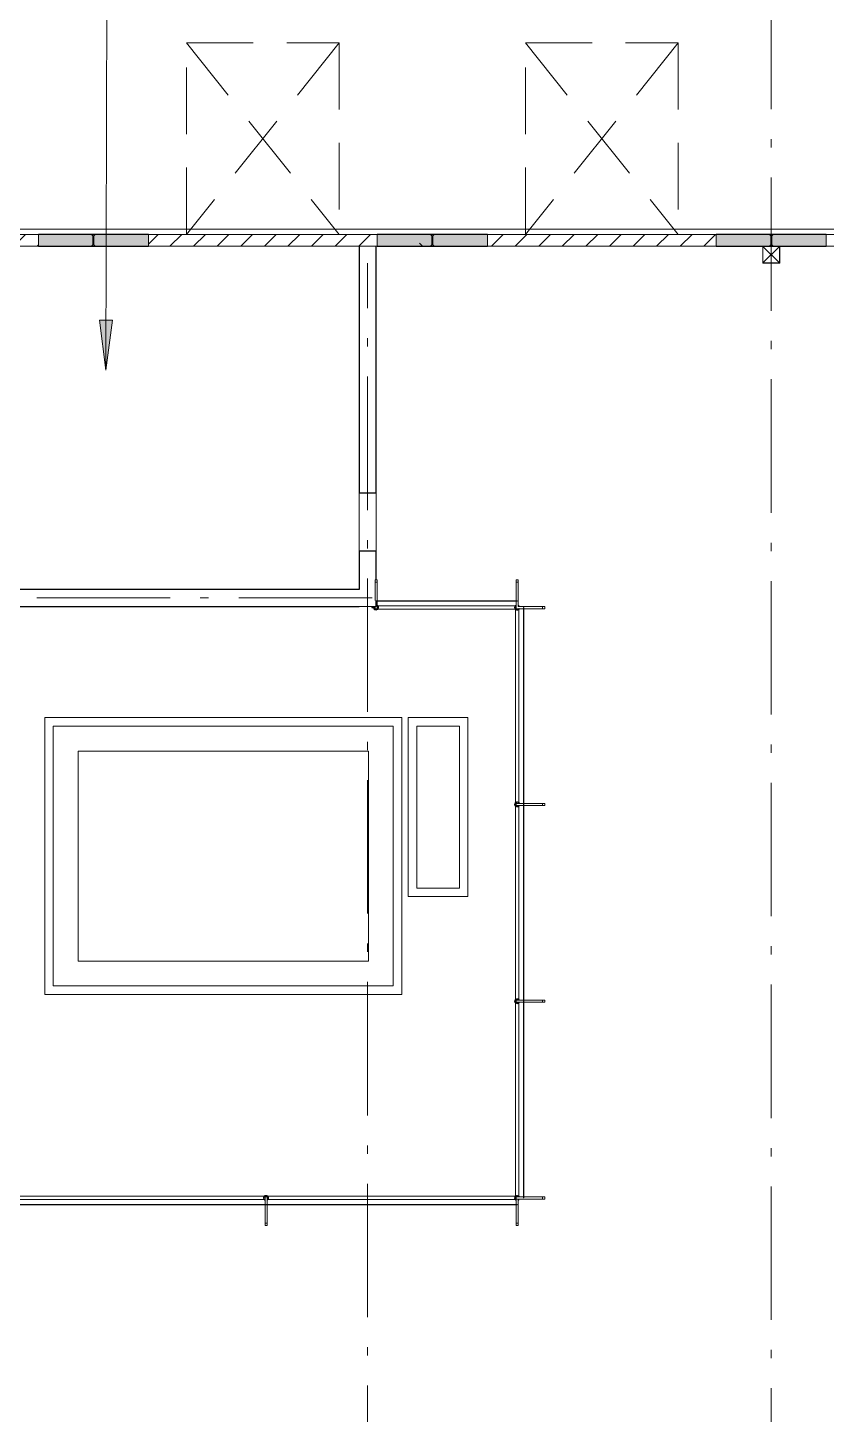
# Model space of a CAD drawing. Header units: metres. Extents: x -55 to 260, y -121 to 64.
# Drawn here: x 88.62 to 98.2, y -74.97 to -58.34 of the extents above; entities that cross this region are included whole.
import ezdxf

# ---------------------------------------------------------------- set-up
doc = ezdxf.new("R2010")
doc.units = ezdxf.units.M
doc.linetypes.add('01_Grid', pattern=[2.32, 1.6, -0.36, 0, -0.36])
doc.linetypes.add('04_Proyection', pattern=[1.2, 0.8, -0.4])
for name, color, linetype, lineweight in [('0-1', 7, 'Continuous', 5), ('03EJES-1', 1, '01_Grid', 5), ('06MUR-1', 253, 'Continuous', 5), ('06MUR-2', 53, 'Continuous', 25), ('06MUR-3', 8, 'Continuous', 25), ('06MUREXT', 92, 'Continuous', 5), ('06MUREXT-1', 9, 'Continuous', 15), ('06MUREXT-4', 92, 'Continuous', 15), ('17EQAGUA-1', 253, 'Continuous', 5), ('26VENT', 144, 'Continuous', 5), ('26VENT-1', 253, 'Continuous', 5), ('26VENT-4', 253, '04_Proyection', 5), ('32NOMZON', 2, 'Continuous', 5), ('46BANQ', 8, 'Continuous', 5), ('55BARANDAL', 8, 'Continuous', 5), ('70LINEA-1', 254, 'Continuous', 5), ('70LINEA-2', 1, 'Continuous', 5), ('70LINEA-6', 253, 'Continuous', 5), ('70LINEA_0_25-1', 9, 'Continuous', 15)]:
    doc.layers.add(name, color=color, linetype=linetype, lineweight=lineweight)
pattern_1 = [(50, (0, 0), (2.914806, -0.25534), [0.3048, -3.353]), (355, (0, 0), (-0.5639, 3.05678), [0.24384, -2.682]), (100.451, (0.243, -0.0213), (2.35075, 2.801895), [0.25904, -2.849]), (46.184, (0, 0.8128), (4.336665, -0.672795), [0.4572, -5.029]), (96.636, (0.3614, 0.7567), (3.798, 3.95842), [0.38856, -4.274]), (351.184, (0, 0.813), (3.79858, 3.95859), [0.36576, -4.023]), (21, (0.4064, 0.6096), (2.425556, -1.63645), [0.3048, -3.353]), (326, (0.4064, 0.6096), (0.98876, 2.946903), [0.24384, -2.682]), (71.451, (0.6086, 0.4733), (3.414398, 1.310927), [0.25904, -2.849]), (37.5, (0, 0), (0.049559, 1.352701), [0.13411, -2.516, 0.13411, -2.589, -2.692]), (37.5, (0, 0), (0.049559, 1.352701), [-5.373, 0.13411, -2.558]), (7.5, (0, 0), (1.06888, 1.603233), [0.13411, -1.418, 0.13411, -2.455, -1.026]), (7.5, (0, 0), (1.06888, 1.603233), [-4.141, 0.13411, -0.89205]), (327.5, (-0.9063, 0), (2.1693145, -0.091976), [0.13411, -0.88189, 0.13411, -3.036, -4.206]), (327.5, (-0.9063, 0), (2.1693145, -0.091976), [-4.186, 0.13411, -4.072]), (317.5, (-1.313, 0), (2.370307, 0.40642), [0.13411, -1.187, 0.13411, -1.971, -2.987]), (317.5, (-1.313, 0), (2.370307, 0.40642), [-3.426, 0.13411, -2.853])]
pattern_2 = [(45, (-95.379, 60.889), (-0.14142136, 0.14142136), [])]
pattern_3 = [(45, (-91.315, 60.889), (-0.14142136, 0.14142136), [])]

# ---------------------------------------------------------------- blocks, each defined once
blk = doc.blocks.new('Docks - Knockout - Cw9_x10__ Lv6_x8_-V16-A1 _ A700')
at = {"layer": '70LINEA-2'}
h = blk.add_hatch(dxfattribs=at)
h.set_pattern_fill('FP_17', color=256, style=0, pattern_type=2)
h.set_pattern_definition([(45, (-99.443, 60.889), (-0.14142136, 0.14142136), [])])
h.paths.add_polyline_path([(1.4966, -0.07085), (1.4966, 0.07085), (-1.2466, 0.07085), (-1.2466, -0.07085), (0.34704, -0.07085)])
at = {"layer": '26VENT-1'}
for p, q in [((1.4966, 0.07085), (-1.2466, 0.07085)), ((1.4966, -0.07085), (-1.2466, -0.07085))]:
    blk.add_line(p, q, dxfattribs=at)
at = {"layer": '26VENT-4'}
for p, q in [((-0.7894, 2.36755), (1.0394, 0.07085)), ((1.0394, 2.36755), (-0.7894, 0.07085)), ((-0.7894, 2.36755), (1.0394, 2.36755)), ((-0.7894, 0.07085), (-0.7894, 2.36755)), ((1.0394, 2.36755), (1.0394, 0.07085))]:
    blk.add_line(p, q, dxfattribs=at)
at = {"layer": '70LINEA-6'}
for p, q in [((-1.2466, 0.07085), (1.4966, 0.07085)), ((-1.2466, -0.07085), (-1.2466, 0.07085)), ((1.4966, 0.07085), (1.4966, -0.07085)), ((1.4966, -0.07085), (-1.2466, -0.07085))]:
    blk.add_line(p, q, dxfattribs=at)
blk = doc.blocks.new('Docks - Knockout - Cw9_x10__ Lv6_x8_-V17-A1 _ A700')
at = {"layer": '70LINEA-2'}
h = blk.add_hatch(dxfattribs=at)
h.set_pattern_fill('FP_18', color=256, style=0, pattern_type=2)
h.set_pattern_definition(pattern_2)
h.paths.add_polyline_path([(1.4966, -0.07085), (1.4966, 0.07085), (-1.2466, 0.07085), (-1.2466, -0.07085), (1.32978, -0.07085)])
at = {"layer": '26VENT-1'}
for p, q in [((1.4966, 0.07085), (-1.2466, 0.07085)), ((1.4966, -0.07085), (-1.2466, -0.07085))]:
    blk.add_line(p, q, dxfattribs=at)
at = {"layer": '26VENT-4'}
for p, q in [((-0.7894, 2.36755), (1.0394, 0.07085)), ((1.0394, 2.36755), (-0.7894, 0.07085)), ((-0.7894, 2.36755), (1.0394, 2.36755)), ((-0.7894, 0.07085), (-0.7894, 2.36755)), ((1.0394, 2.36755), (1.0394, 0.07085))]:
    blk.add_line(p, q, dxfattribs=at)
at = {"layer": '70LINEA-6'}
for p, q in [((-1.2466, 0.07085), (1.4966, 0.07085)), ((-1.2466, -0.07085), (-1.2466, 0.07085)), ((1.4966, 0.07085), (1.4966, -0.07085)), ((1.4966, -0.07085), (-1.2466, -0.07085))]:
    blk.add_line(p, q, dxfattribs=at)
blk = doc.blocks.new('Docks - Knockout - Cw9_x10__ Lv6_x8_-V18-A1 _ A700')
at = {"layer": '70LINEA-2'}
h = blk.add_hatch(dxfattribs=at)
h.set_pattern_fill('FP_19', color=256, style=0, pattern_type=2)
h.set_pattern_definition(pattern_3)
h.paths.add_polyline_path([(1.4966, -0.07085), (1.4966, 0.07085), (-1.2466, 0.07085), (-1.2466, -0.07085), (0.77188, -0.07085)])
at = {"layer": '26VENT-1'}
for p, q in [((1.4966, 0.07085), (-1.2466, 0.07085)), ((1.4966, -0.07085), (-1.2466, -0.07085))]:
    blk.add_line(p, q, dxfattribs=at)
at = {"layer": '26VENT-4'}
for p, q in [((-0.7894, 2.36755), (1.0394, 0.07085)), ((1.0394, 2.36755), (-0.7894, 0.07085)), ((-0.7894, 2.36755), (1.0394, 2.36755)), ((-0.7894, 0.07085), (-0.7894, 2.36755)), ((1.0394, 2.36755), (1.0394, 0.07085))]:
    blk.add_line(p, q, dxfattribs=at)
at = {"layer": '70LINEA-6'}
for p, q in [((-1.2466, 0.07085), (1.4966, 0.07085)), ((-1.2466, -0.07085), (-1.2466, 0.07085)), ((1.4966, 0.07085), (1.4966, -0.07085)), ((1.4966, -0.07085), (-1.2466, -0.07085))]:
    blk.add_line(p, q, dxfattribs=at)
blk = doc.blocks.new('Downspout - Square - Downspout - Square 8_x8_-7117014-A1 _ A700')
at = {"layer": '17EQAGUA-1'}
for p, q in [((0.102, 0.203), (-0.102, 0.203)), ((-0.102, 0.203), (-0.102, 0)), ((-0.099, 0.2), (0.099, 0.2)), ((-0.099, 0.003), (-0.099, 0.2)), ((0.099, 0.2), (-0.099, 0.003)), ((-0.099, 0.2), (0.099, 0.003)), ((0.099, 0.2), (0.099, 0.003)), ((0.102, 0), (0.102, 0.203)), ((-0.102, 0), (0.102, 0)), ((0.099, 0.003), (-0.099, 0.003))]:
    blk.add_line(p, q, dxfattribs=at)
blk = doc.blocks.new('22011_AR_rvt-1-A1 _ A700')
at = {"layer": '06MUR-1'}
h = blk.add_hatch(dxfattribs=at)
h.set_pattern_fill('FP_1', color=256, style=0, pattern_type=2)
h.set_pattern_definition(pattern_1)
h.paths.add_polyline_path([(158.334, -60.959), (159.156, -60.959), (159.156, -60.819), (157.836, -60.819), (157.836, -60.959)])
h.paths.add_polyline_path([(161.9, -60.959), (163.219, -60.959), (163.219, -60.819), (161.9, -60.819), (161.9, -60.825)])
h.paths.add_polyline_path([(166.624, -60.959), (166.624, -60.819), (165.965, -60.819), (165.965, -60.959), (166.037, -60.959)])
h.paths.add_polyline_path([(151.028, -60.959), (151.028, -60.819), (149.708, -60.819), (149.708, -60.959)])
h.paths.add_polyline_path([(145.644, -60.959), (146.964, -60.959), (146.964, -60.819), (145.644, -60.819), (145.644, -60.891)])
h.paths.add_polyline_path([(153.772, -60.959), (155.092, -60.959), (155.092, -60.819), (153.772, -60.819), (153.772, -60.858)])
h.paths.add_polyline_path([(142.9, -60.959), (142.9, -60.819), (141.58, -60.819), (141.58, -60.959)])
h.paths.add_polyline_path([(137.516, -60.959), (138.836, -60.959), (138.836, -60.819), (137.516, -60.819), (137.516, -60.924)])
h.paths.add_polyline_path([(130.603, -60.959), (130.708, -60.959), (130.708, -60.819), (128.654, -60.819), (128.654, -60.959), (129.062, -60.959)])
h.paths.add_polyline_path([(133.452, -60.959), (134.772, -60.959), (134.772, -60.819), (133.452, -60.819), (133.452, -60.941)])
h.paths.add_polyline_path([(127.378, -60.959), (127.378, -60.819), (125.324, -60.823), (125.324, -60.959), (125.981, -60.959)])
h.paths.add_polyline_path([(117.196, -60.959), (118.516, -60.959), (118.516, -60.819), (117.196, -60.819), (117.196, -60.941)])
h.paths.add_polyline_path([(122.58, -60.959), (122.58, -60.819), (121.26, -60.819), (121.26, -60.959), (121.359, -60.959)])
h.paths.add_polyline_path([(114.452, -60.959), (114.452, -60.819), (113.132, -60.819), (113.132, -60.959)])
h.paths.add_polyline_path([(109.068, -60.959), (110.388, -60.959), (110.388, -60.819), (109.068, -60.819), (109.068, -60.927)])
h.paths.add_polyline_path([(105.004, -60.959), (106.324, -60.959), (106.324, -60.819), (105.004, -60.819), (105.004, -60.919)])
h.paths.add_polyline_path([(100.94, -60.959), (102.26, -60.959), (102.26, -60.819), (100.94, -60.819), (100.94, -60.912)])
h.paths.add_polyline_path([(98.196, -60.959), (98.196, -60.819), (96.876, -60.819), (96.876, -60.959)])
h.paths.add_polyline_path([(90.068, -60.959), (90.068, -60.819), (88.748, -60.819), (88.748, -60.959), (89.006, -60.959)])
h.paths.add_polyline_path([(93.628, -60.959), (94.132, -60.959), (94.132, -60.819), (92.812, -60.819), (92.812, -60.959)])
h.paths.add_polyline_path([(85.924, -60.959), (86.004, -60.959), (86.004, -60.819), (85.141, -60.819), (85.141, -60.959)])
h.paths.add_polyline_path([(80.62, -60.959), (81.483, -60.959), (81.483, -60.819), (80.62, -60.819), (80.62, -60.92)])
h.paths.add_polyline_path([(77.876, -60.959), (77.876, -60.819), (75.822, -60.819), (75.822, -60.959), (76.681, -60.959)])
h.paths.add_polyline_path([(69.748, -60.959), (69.748, -60.819), (68.428, -60.819), (68.428, -60.959)])
h.paths.add_polyline_path([(74.546, -60.959), (74.546, -60.819), (72.492, -60.819), (72.492, -60.959), (73.599, -60.959)])
h.paths.add_polyline_path([(61.274, -60.959), (61.62, -60.959), (61.62, -60.819), (60.3, -60.819), (60.3, -60.959)])
h.paths.add_polyline_path([(56.236, -60.959), (57.556, -60.959), (57.556, -60.819), (56.236, -60.819), (56.236, -60.913)])
h.paths.add_polyline_path([(64.364, -60.959), (65.684, -60.959), (65.684, -60.819), (64.364, -60.819), (64.364, -60.902)])
h.paths.add_polyline_path([(49.428, -60.959), (49.428, -60.819), (48.108, -60.819), (48.108, -60.959), (48.949, -60.959)])
h.paths.add_polyline_path([(44.044, -60.959), (45.364, -60.959), (45.364, -60.819), (44.044, -60.819), (44.044, -60.928)])
h.paths.add_polyline_path([(52.172, -60.959), (53.492, -60.959), (53.492, -60.819), (52.172, -60.819), (52.172, -60.918)])
h.paths.add_polyline_path([(41.3, -60.959), (41.3, -60.819), (39.98, -60.819), (39.98, -60.959), (41.246, -60.959)])
h.paths.add_polyline_path([(31.852, -60.959), (33.172, -60.959), (33.172, -60.819), (31.852, -60.819), (31.852, -60.944)])
h.paths.add_polyline_path([(36.624, -60.959), (37.236, -60.959), (37.236, -60.819), (35.916, -60.819), (35.916, -60.959)])
h.paths.add_polyline_path([(28.921, -60.959), (29.108, -60.959), (29.108, -60.819), (27.788, -60.819), (27.788, -60.959)])
h.paths.add_polyline_path([(19.677, -60.959), (20.98, -60.958), (20.98, -60.819), (19.661, -60.819), (19.661, -60.959)])
h.paths.add_polyline_path([(24.299, -60.959), (25.044, -60.959), (25.044, -60.819), (23.724, -60.819), (23.724, -60.959)])
h.paths.add_polyline_path([(16.915, -60.959), (16.915, -60.819), (16.256, -60.819), (16.256, -60.959), (16.596, -60.959)])
h = blk.add_hatch(dxfattribs=at)
h.set_pattern_fill('FP_1', color=256, style=0, pattern_type=2)
h.set_pattern_definition(pattern_1)
h.paths.add_polyline_path([(155.092, -60.819), (155.092, -60.818), (153.772, -60.819)])
h.paths.add_polyline_path([(110.388, -60.819), (110.388, -60.818), (109.068, -60.819)])
h.paths.add_polyline_path([(114.452, -60.819), (114.452, -60.818), (113.132, -60.819)])
h.paths.add_polyline_path([(98.196, -60.819), (98.196, -60.818), (96.876, -60.819)])
h.paths.add_polyline_path([(94.132, -60.819), (94.132, -60.818), (93.628, -60.819)])
h.paths.add_polyline_path([(102.26, -60.819), (102.26, -60.818), (100.94, -60.819)])
h.paths.add_polyline_path([(81.483, -60.819), (81.483, -60.818), (80.62, -60.819)])
h.paths.add_polyline_path([(90.068, -60.819), (90.068, -60.818), (89.006, -60.819)])
h.paths.add_polyline_path([(69.748, -60.819), (69.748, -60.818), (68.428, -60.819)])
h.paths.add_polyline_path([(61.62, -60.819), (61.62, -60.818), (61.274, -60.819)])
h.paths.add_polyline_path([(45.364, -60.819), (45.364, -60.818), (44.044, -60.819)])
h.paths.add_polyline_path([(33.172, -60.819), (33.172, -60.818), (31.852, -60.819)])
h.paths.add_polyline_path([(20.98, -60.819), (20.98, -60.818), (20.448, -60.819)])
at = {"layer": '70LINEA-2'}
h = blk.add_hatch(dxfattribs=at)
h.set_pattern_fill('FP_1', color=256, style=0, pattern_type=2)
h.set_pattern_definition(pattern_1)
h.paths.add_polyline_path([(90.068, -60.959), (90.068, -60.819), (89.43, -60.819), (89.414, -60.835), (89.414, -60.944), (89.43, -60.959)])
h.paths.add_polyline_path([(92.812, -60.959), (93.45, -60.959), (93.466, -60.944), (93.466, -60.835), (93.45, -60.819), (92.812, -60.819), (92.812, -60.937)])
h = blk.add_hatch(dxfattribs=at)
h.set_pattern_fill('FP_1', color=256, style=0, pattern_type=2)
h.set_pattern_definition(pattern_1)
h.paths.add_polyline_path([(97.514, -60.959), (97.53, -60.944), (97.53, -60.835), (97.514, -60.819), (96.876, -60.819), (96.876, -60.959)])
h.paths.add_polyline_path([(93.494, -60.959), (94.132, -60.959), (94.132, -60.819), (93.494, -60.819), (93.478, -60.835), (93.478, -60.944)])
at = {"layer": '06MUR-2'}
for p, q in [((90.068, -60.819), (88.748, -60.819)), ((94.132, -60.819), (92.812, -60.819)), ((98.196, -60.819), (96.876, -60.819)), ((88.748, -60.959), (90.068, -60.959)), ((92.812, -60.959), (94.132, -60.959)), ((96.876, -60.959), (98.196, -60.959))]:
    blk.add_line(p, q, dxfattribs=at)
at = {"layer": '06MUREXT-1'}
for p, q in [((90.068, -60.818), (88.748, -60.818)), ((94.132, -60.818), (92.812, -60.818)), ((98.196, -60.818), (96.876, -60.818)), ((88.748, -60.96), (90.068, -60.96)), ((92.812, -60.96), (94.132, -60.96)), ((96.876, -60.96), (97.434, -60.96)), ((97.638, -60.96), (98.196, -60.96))]:
    blk.add_line(p, q, dxfattribs=at)
at = {"layer": '70LINEA-1'}
blk.add_line((19.755, -60.756), (163.125, -60.756), dxfattribs=at)
at = {"layer": '70LINEA_0_25-1'}
for p, q in [((89.386, -60.818), (88.748, -60.818)), ((89.386, -60.819), (88.748, -60.819)), ((88.748, -60.819), (89.386, -60.819)), ((89.386, -60.819), (89.386, -60.818)), ((89.402, -60.835), (89.386, -60.819)), ((89.402, -60.944), (89.402, -60.835)), ((89.43, -60.819), (89.414, -60.835)), ((89.414, -60.835), (89.414, -60.944)), ((90.068, -60.818), (89.43, -60.818)), ((89.43, -60.818), (89.43, -60.819)), ((90.068, -60.819), (89.43, -60.819)), ((89.43, -60.819), (90.068, -60.819)), ((93.45, -60.818), (92.812, -60.818)), ((93.45, -60.819), (92.812, -60.819)), ((92.812, -60.819), (93.45, -60.819)), ((93.45, -60.819), (93.45, -60.818)), ((93.466, -60.835), (93.45, -60.819)), ((93.466, -60.944), (93.466, -60.835)), ((93.494, -60.819), (93.478, -60.835)), ((93.478, -60.835), (93.478, -60.944)), ((94.132, -60.818), (93.494, -60.818)), ((93.494, -60.818), (93.494, -60.819)), ((94.132, -60.819), (93.494, -60.819)), ((93.494, -60.819), (94.132, -60.819)), ((97.514, -60.818), (96.876, -60.818)), ((97.514, -60.819), (96.876, -60.819)), ((96.876, -60.819), (97.514, -60.819)), ((97.514, -60.819), (97.514, -60.818)), ((97.53, -60.835), (97.514, -60.819)), ((97.53, -60.944), (97.53, -60.835)), ((97.558, -60.819), (97.542, -60.835)), ((97.542, -60.835), (97.542, -60.944)), ((98.196, -60.818), (97.558, -60.818)), ((97.558, -60.818), (97.558, -60.819)), ((98.196, -60.819), (97.558, -60.819)), ((97.558, -60.819), (98.196, -60.819)), ((88.748, -60.959), (89.386, -60.959)), ((89.386, -60.959), (88.748, -60.959)), ((88.748, -60.96), (89.386, -60.96)), ((89.386, -60.959), (89.402, -60.944)), ((89.386, -60.96), (89.386, -60.959)), ((89.414, -60.944), (89.43, -60.959)), ((89.43, -60.959), (90.068, -60.959)), ((90.068, -60.959), (89.43, -60.959)), ((89.43, -60.959), (89.43, -60.96)), ((89.43, -60.96), (90.068, -60.96)), ((92.812, -60.959), (93.45, -60.959)), ((93.45, -60.959), (92.812, -60.959)), ((92.812, -60.96), (93.45, -60.96)), ((93.45, -60.959), (93.466, -60.944)), ((93.45, -60.96), (93.45, -60.959)), ((93.478, -60.944), (93.494, -60.959)), ((93.494, -60.959), (94.132, -60.959)), ((94.132, -60.959), (93.494, -60.959)), ((93.494, -60.959), (93.494, -60.96)), ((93.494, -60.96), (94.132, -60.96)), ((96.876, -60.959), (97.514, -60.959)), ((97.514, -60.959), (96.876, -60.959)), ((96.876, -60.96), (97.434, -60.96)), ((97.514, -60.959), (97.53, -60.944)), ((97.514, -60.96), (97.514, -60.959)), ((97.542, -60.944), (97.558, -60.959)), ((97.558, -60.959), (98.196, -60.959)), ((98.196, -60.959), (97.558, -60.959)), ((97.558, -60.959), (97.558, -60.96)), ((97.638, -60.96), (98.196, -60.96))]:
    blk.add_line(p, q, dxfattribs=at)
at = {"layer": '17EQAGUA-1', "rotation": 180}
blk.add_blockref('Downspout - Square - Downspout - Square 8_x8_-7117014-A1 _ A700', (97.536, -60.96), dxfattribs=at)
at = {"layer": '26VENT-1'}
for name, p in [('Docks - Knockout - Cw9_x10__ Lv6_x8_-V18-A1 _ A700', (91.315, -60.889)), ('Docks - Knockout - Cw9_x10__ Lv6_x8_-V17-A1 _ A700', (95.379, -60.889)), ('Docks - Knockout - Cw9_x10__ Lv6_x8_-V16-A1 _ A700', (99.443, -60.889))]:
    blk.add_blockref(name, p, dxfattribs=at)
blk = doc.blocks.new('Docks - Knockout - Cw9_x10__ Lv6_x8_-V418-A1 _ A700')
at = {"layer": '70LINEA-2'}
h = blk.add_hatch(dxfattribs=at)
h.set_pattern_fill('FP_18', color=256, style=0, pattern_type=2)
h.set_pattern_definition(pattern_2)
h.paths.add_polyline_path([(1.4966, -0.07085), (1.4966, 0.07085), (-1.2466, 0.07085), (-1.2466, -0.07085), (1.32978, -0.07085)])
at = {"layer": '26VENT-1'}
for p, q in [((1.4966, 0.07085), (-1.2466, 0.07085)), ((1.4966, -0.07085), (-1.2466, -0.07085))]:
    blk.add_line(p, q, dxfattribs=at)
at = {"layer": '26VENT-4'}
for p, q in [((-0.7894, 2.36755), (1.0394, 0.07085)), ((1.0394, 2.36755), (-0.7894, 0.07085)), ((-0.7894, 2.36755), (1.0394, 2.36755)), ((-0.7894, 0.07085), (-0.7894, 2.36755)), ((1.0394, 2.36755), (1.0394, 0.07085))]:
    blk.add_line(p, q, dxfattribs=at)
at = {"layer": '70LINEA-6'}
for p, q in [((-1.2466, 0.07085), (1.4966, 0.07085)), ((-1.2466, -0.07085), (-1.2466, 0.07085)), ((1.4966, 0.07085), (1.4966, -0.07085)), ((1.4966, -0.07085), (-1.2466, -0.07085))]:
    blk.add_line(p, q, dxfattribs=at)
blk = doc.blocks.new('Docks - Knockout - Cw9_x10__ Lv6_x8_-V419-A1 _ A700')
at = {"layer": '70LINEA-2'}
h = blk.add_hatch(dxfattribs=at)
h.set_pattern_fill('FP_19', color=256, style=0, pattern_type=2)
h.set_pattern_definition(pattern_3)
h.paths.add_polyline_path([(1.4966, -0.07085), (1.4966, 0.07085), (-1.2466, 0.07085), (-1.2466, -0.07085), (0.77188, -0.07085)])
at = {"layer": '26VENT-1'}
for p, q in [((1.4966, 0.07085), (-1.2466, 0.07085)), ((1.4966, -0.07085), (-1.2466, -0.07085))]:
    blk.add_line(p, q, dxfattribs=at)
at = {"layer": '26VENT-4'}
for p, q in [((-0.7894, 2.36755), (1.0394, 0.07085)), ((1.0394, 2.36755), (-0.7894, 0.07085)), ((-0.7894, 2.36755), (1.0394, 2.36755)), ((-0.7894, 0.07085), (-0.7894, 2.36755)), ((1.0394, 2.36755), (1.0394, 0.07085))]:
    blk.add_line(p, q, dxfattribs=at)
at = {"layer": '70LINEA-6'}
for p, q in [((-1.2466, 0.07085), (1.4966, 0.07085)), ((-1.2466, -0.07085), (-1.2466, 0.07085)), ((1.4966, 0.07085), (1.4966, -0.07085)), ((1.4966, -0.07085), (-1.2466, -0.07085))]:
    blk.add_line(p, q, dxfattribs=at)
blk = doc.blocks.new('Docks - Knockout - Cw9_x10__ Lv6_x8_-V420-A1 _ A700')
at = {"layer": '70LINEA-2'}
h = blk.add_hatch(dxfattribs=at)
h.set_pattern_fill('FP_35', color=256, style=0, pattern_type=2)
h.set_pattern_definition([(45, (-87.251, 60.889), (-0.14142136, 0.14142136), [])])
h.paths.add_polyline_path([(1.4966, -0.07085), (1.4966, 0.07085), (-1.2466, 0.07085), (-1.2466, -0.07085), (0.21399, -0.07085)])
at = {"layer": '26VENT-1'}
for p, q in [((1.4966, 0.07085), (-1.2466, 0.07085)), ((1.4966, -0.07085), (-1.2466, -0.07085))]:
    blk.add_line(p, q, dxfattribs=at)
at = {"layer": '26VENT-4'}
for p, q in [((-0.7894, 2.36755), (1.0394, 0.07085)), ((1.0394, 2.36755), (-0.7894, 0.07085)), ((-0.7894, 2.36755), (1.0394, 2.36755)), ((-0.7894, 0.07085), (-0.7894, 2.36755)), ((1.0394, 2.36755), (1.0394, 0.07085))]:
    blk.add_line(p, q, dxfattribs=at)
at = {"layer": '70LINEA-6'}
for p, q in [((-1.2466, 0.07085), (1.4966, 0.07085)), ((-1.2466, -0.07085), (-1.2466, 0.07085)), ((1.4966, 0.07085), (1.4966, -0.07085)), ((1.4966, -0.07085), (-1.2466, -0.07085))]:
    blk.add_line(p, q, dxfattribs=at)
blk = doc.blocks.new('Downspout - Square - Downspout - Square 8_x8_-V438-A1 _ A700')
at = {"layer": '17EQAGUA-1'}
for p, q in [((0.102, 0.203), (-0.102, 0.203)), ((-0.102, 0.203), (-0.102, 0)), ((-0.099, 0.2), (0.099, 0.2)), ((-0.099, 0.003), (-0.099, 0.2)), ((0.099, 0.2), (-0.099, 0.003)), ((-0.099, 0.2), (0.099, 0.003)), ((0.099, 0.2), (0.099, 0.003)), ((0.102, 0), (0.102, 0.203)), ((-0.102, 0), (0.102, 0)), ((0.099, 0.003), (-0.099, 0.003))]:
    blk.add_line(p, q, dxfattribs=at)
blk = doc.blocks.new('22011_AR_rvt-2-A1 _ A700')
at = {"layer": '06MUR-1'}
h = blk.add_hatch(dxfattribs=at)
h.set_pattern_fill('FP_1', color=256, style=0, pattern_type=2)
h.set_pattern_definition(pattern_1)
h.paths.add_polyline_path([(157.836, -60.959), (159.156, -60.959), (159.156, -60.819), (157.836, -60.819), (157.836, -60.841)])
h.paths.add_polyline_path([(161.9, -60.959), (163.219, -60.959), (163.219, -60.819), (161.9, -60.819), (161.9, -60.825)])
h.paths.add_polyline_path([(166.624, -60.959), (166.624, -60.819), (165.965, -60.819), (165.965, -60.959), (166.037, -60.959)])
h.paths.add_polyline_path([(151.028, -60.959), (151.028, -60.819), (149.708, -60.819), (149.708, -60.959)])
h.paths.add_polyline_path([(145.644, -60.959), (146.964, -60.959), (146.964, -60.819), (145.644, -60.819), (145.644, -60.891)])
h.paths.add_polyline_path([(153.772, -60.959), (155.092, -60.959), (155.092, -60.819), (153.772, -60.819), (153.772, -60.858)])
h.paths.add_polyline_path([(141.58, -60.959), (142.9, -60.959), (142.9, -60.819), (141.58, -60.819), (141.58, -60.908)])
h.paths.add_polyline_path([(137.516, -60.959), (138.836, -60.959), (138.836, -60.819), (137.516, -60.819), (137.516, -60.924)])
h.paths.add_polyline_path([(133.452, -60.959), (134.772, -60.959), (134.772, -60.819), (133.452, -60.819), (133.452, -60.941)])
h.paths.add_polyline_path([(125.981, -60.959), (127.378, -60.959), (127.378, -60.819), (125.324, -60.823), (125.324, -60.959)])
h.paths.add_polyline_path([(130.708, -60.959), (130.708, -60.819), (128.654, -60.819), (128.654, -60.959), (130.603, -60.959)])
h.paths.add_polyline_path([(121.26, -60.959), (122.58, -60.959), (122.58, -60.819), (121.26, -60.819), (121.26, -60.948)])
h.paths.add_polyline_path([(118.516, -60.959), (118.516, -60.819), (117.196, -60.819), (117.196, -60.959)])
h.paths.add_polyline_path([(105.004, -60.959), (106.324, -60.959), (106.324, -60.819), (105.004, -60.819), (105.004, -60.919)])
h.paths.add_polyline_path([(110.388, -60.959), (110.388, -60.819), (109.068, -60.819), (109.068, -60.959)])
h.paths.add_polyline_path([(114.452, -60.959), (114.452, -60.819), (113.132, -60.819), (113.132, -60.959)])
h.paths.add_polyline_path([(94.132, -60.959), (94.132, -60.819), (92.812, -60.819), (92.812, -60.959), (93.628, -60.959)])
h.paths.add_polyline_path([(98.196, -60.959), (98.196, -60.819), (96.876, -60.819), (96.876, -60.959)])
h.paths.add_polyline_path([(102.26, -60.959), (102.26, -60.819), (100.94, -60.819), (100.94, -60.959)])
h.paths.add_polyline_path([(86.004, -60.959), (86.004, -60.819), (85.141, -60.819), (85.141, -60.959), (85.924, -60.959)])
h.paths.add_polyline_path([(90.068, -60.959), (90.068, -60.819), (88.748, -60.819), (88.748, -60.959), (89.006, -60.959)])
h.paths.add_polyline_path([(81.483, -60.959), (81.483, -60.819), (80.62, -60.819), (80.62, -60.959)])
h.paths.add_polyline_path([(73.599, -60.959), (74.546, -60.959), (74.546, -60.819), (72.492, -60.819), (72.492, -60.959)])
h.paths.add_polyline_path([(69.748, -60.959), (69.748, -60.819), (68.428, -60.819), (68.428, -60.959)])
h.paths.add_polyline_path([(77.876, -60.959), (77.876, -60.819), (75.822, -60.819), (75.822, -60.959), (76.681, -60.959)])
h.paths.add_polyline_path([(65.684, -60.959), (65.684, -60.819), (64.364, -60.819), (64.364, -60.959)])
h.paths.add_polyline_path([(61.62, -60.959), (61.62, -60.819), (60.3, -60.819), (60.3, -60.959), (61.274, -60.959)])
h.paths.add_polyline_path([(56.236, -60.959), (57.556, -60.959), (57.556, -60.819), (56.236, -60.819), (56.236, -60.913)])
h.paths.add_polyline_path([(52.172, -60.959), (53.492, -60.959), (53.492, -60.819), (52.172, -60.819), (52.172, -60.918)])
h.paths.add_polyline_path([(44.044, -60.959), (45.364, -60.959), (45.364, -60.819), (44.044, -60.819), (44.044, -60.928)])
h.paths.add_polyline_path([(49.428, -60.959), (49.428, -60.819), (48.108, -60.819), (48.108, -60.959), (48.949, -60.959)])
h.paths.add_polyline_path([(41.3, -60.959), (41.3, -60.819), (39.98, -60.819), (39.98, -60.959), (41.246, -60.959)])
h.paths.add_polyline_path([(33.172, -60.959), (33.172, -60.819), (31.852, -60.819), (31.852, -60.959)])
h.paths.add_polyline_path([(36.624, -60.959), (37.236, -60.959), (37.236, -60.819), (35.916, -60.819), (35.916, -60.959)])
h.paths.add_polyline_path([(27.788, -60.959), (29.108, -60.959), (29.108, -60.819), (27.788, -60.819), (27.788, -60.949)])
h.paths.add_polyline_path([(20.98, -60.959), (20.98, -60.819), (19.661, -60.819), (19.661, -60.959), (20.448, -60.959)])
h.paths.add_polyline_path([(16.596, -60.959), (16.915, -60.959), (16.915, -60.819), (16.256, -60.819), (16.256, -60.959)])
h.paths.add_polyline_path([(25.044, -60.959), (25.044, -60.819), (23.724, -60.819), (23.724, -60.959), (24.299, -60.959)])
h = blk.add_hatch(dxfattribs=at)
h.set_pattern_fill('FP_1', color=256, style=0, pattern_type=2)
h.set_pattern_definition(pattern_1)
h.paths.add_polyline_path([(163.219, -60.819), (163.219, -60.818), (163.133, -60.819)])
h.paths.add_polyline_path([(159.156, -60.819), (159.156, -60.818), (158.334, -60.819)])
h.paths.add_polyline_path([(138.836, -60.819), (138.836, -60.818), (137.516, -60.819)])
h.paths.add_polyline_path([(127.378, -60.819), (127.379, -60.818), (125.981, -60.819)])
h.paths.add_polyline_path([(134.772, -60.819), (134.772, -60.818), (133.684, -60.819)])
h.paths.add_polyline_path([(118.516, -60.819), (118.516, -60.818), (117.196, -60.819)])
h.paths.add_polyline_path([(130.708, -60.819), (130.708, -60.818), (130.603, -60.819)])
h.paths.add_polyline_path([(98.196, -60.819), (98.196, -60.818), (96.876, -60.819)])
h.paths.add_polyline_path([(94.132, -60.819), (94.132, -60.818), (93.628, -60.819)])
h.paths.add_polyline_path([(81.483, -60.819), (81.483, -60.818), (80.62, -60.819)])
h.paths.add_polyline_path([(74.546, -60.819), (74.547, -60.818), (73.599, -60.819)])
h.paths.add_polyline_path([(57.556, -60.819), (57.556, -60.818), (56.236, -60.819)])
h.paths.add_polyline_path([(65.684, -60.819), (65.684, -60.818), (64.364, -60.819)])
h = blk.add_hatch(dxfattribs=at)
h.set_pattern_fill('FP_1', color=256, style=0, pattern_type=2)
h.set_pattern_definition(pattern_1)
h.paths.add_polyline_path([(161.9, -60.96), (163.22, -60.96), (163.219, -60.959), (161.9, -60.959)])
h.paths.add_polyline_path([(166.624, -60.96), (166.624, -60.959), (165.965, -60.959), (165.964, -60.96), (166.243, -60.96)])
h.paths.add_polyline_path([(142.9, -60.96), (142.9, -60.959), (141.58, -60.96)])
h.paths.add_polyline_path([(138.836, -60.96), (138.836, -60.959), (137.516, -60.96)])
h.paths.add_polyline_path([(118.516, -60.96), (118.516, -60.959), (117.196, -60.96)])
h.paths.add_polyline_path([(106.324, -60.96), (106.324, -60.959), (105.004, -60.96)])
h.paths.add_polyline_path([(94.132, -60.96), (94.132, -60.959), (93.628, -60.96)])
h.paths.add_polyline_path([(81.483, -60.96), (81.483, -60.959), (80.62, -60.96)])
h.paths.add_polyline_path([(77.876, -60.96), (77.876, -60.959), (76.681, -60.96)])
h.paths.add_polyline_path([(90.068, -60.96), (90.068, -60.959), (89.006, -60.96)])
h.paths.add_polyline_path([(61.62, -60.96), (61.62, -60.959), (61.274, -60.96)])
h.paths.add_polyline_path([(65.684, -60.96), (65.684, -60.959), (64.364, -60.96)])
h.paths.add_polyline_path([(45.364, -60.96), (45.364, -60.959), (44.044, -60.96)])
h.paths.add_polyline_path([(53.492, -60.96), (53.492, -60.959), (52.172, -60.96)])
h.paths.add_polyline_path([(33.172, -60.96), (33.172, -60.959), (31.852, -60.96)])
h.paths.add_polyline_path([(19.677, -60.96), (19.661, -60.959), (19.66, -60.96)])
h.paths.add_polyline_path([(16.637, -60.96), (16.916, -60.96), (16.915, -60.959), (16.596, -60.96)])
at = {"layer": '70LINEA-2'}
h = blk.add_hatch(dxfattribs=at)
h.set_pattern_fill('FP_1', color=256, style=0, pattern_type=2)
h.set_pattern_definition(pattern_1)
h.paths.add_polyline_path([(90.068, -60.959), (90.068, -60.819), (89.43, -60.819), (89.414, -60.835), (89.414, -60.944), (89.43, -60.959)])
h.paths.add_polyline_path([(92.812, -60.959), (93.45, -60.959), (93.466, -60.944), (93.466, -60.835), (93.45, -60.819), (92.812, -60.819), (92.812, -60.937)])
h = blk.add_hatch(dxfattribs=at)
h.set_pattern_fill('FP_1', color=256, style=0, pattern_type=2)
h.set_pattern_definition(pattern_1)
h.paths.add_polyline_path([(94.132, -60.959), (94.132, -60.819), (93.494, -60.819), (93.478, -60.835), (93.478, -60.944), (93.494, -60.959), (93.628, -60.959)])
h.paths.add_polyline_path([(97.514, -60.959), (97.53, -60.944), (97.53, -60.835), (97.514, -60.819), (96.876, -60.819), (96.876, -60.959)])
at = {"layer": '06MUR-2'}
for p, q in [((90.068, -60.819), (88.748, -60.819)), ((94.132, -60.819), (92.812, -60.819)), ((98.196, -60.819), (96.876, -60.819)), ((88.748, -60.959), (90.068, -60.959)), ((92.812, -60.959), (94.132, -60.959)), ((96.876, -60.959), (98.196, -60.959))]:
    blk.add_line(p, q, dxfattribs=at)
at = {"layer": '06MUREXT-1'}
for p, q in [((90.068, -60.818), (88.748, -60.818)), ((94.132, -60.818), (92.812, -60.818)), ((98.196, -60.818), (96.876, -60.818)), ((88.748, -60.96), (90.068, -60.96)), ((92.812, -60.96), (94.132, -60.96)), ((96.876, -60.96), (97.434, -60.96)), ((97.638, -60.96), (98.196, -60.96))]:
    blk.add_line(p, q, dxfattribs=at)
at = {"layer": '70LINEA-1'}
blk.add_line((19.755, -60.756), (163.125, -60.756), dxfattribs=at)
at = {"layer": '70LINEA_0_25-1'}
for p, q in [((89.386, -60.818), (88.748, -60.818)), ((89.386, -60.819), (88.748, -60.819)), ((88.748, -60.819), (89.386, -60.819)), ((89.386, -60.819), (89.386, -60.818)), ((89.402, -60.835), (89.386, -60.819)), ((89.402, -60.944), (89.402, -60.835)), ((89.43, -60.819), (89.414, -60.835)), ((89.414, -60.835), (89.414, -60.944)), ((90.068, -60.818), (89.43, -60.818)), ((89.43, -60.818), (89.43, -60.819)), ((90.068, -60.819), (89.43, -60.819)), ((89.43, -60.819), (90.068, -60.819)), ((93.45, -60.818), (92.812, -60.818)), ((93.45, -60.819), (92.812, -60.819)), ((92.812, -60.819), (93.45, -60.819)), ((93.45, -60.819), (93.45, -60.818)), ((93.466, -60.835), (93.45, -60.819)), ((93.466, -60.944), (93.466, -60.835)), ((93.494, -60.819), (93.478, -60.835)), ((93.478, -60.835), (93.478, -60.944)), ((94.132, -60.818), (93.494, -60.818)), ((93.494, -60.818), (93.494, -60.819)), ((94.132, -60.819), (93.494, -60.819)), ((93.494, -60.819), (94.132, -60.819)), ((97.514, -60.818), (96.876, -60.818)), ((97.514, -60.819), (96.876, -60.819)), ((96.876, -60.819), (97.514, -60.819)), ((97.514, -60.819), (97.514, -60.818)), ((97.53, -60.835), (97.514, -60.819)), ((97.53, -60.944), (97.53, -60.835)), ((97.558, -60.819), (97.542, -60.835)), ((97.542, -60.835), (97.542, -60.944)), ((98.196, -60.818), (97.558, -60.818)), ((97.558, -60.818), (97.558, -60.819)), ((98.196, -60.819), (97.558, -60.819)), ((97.558, -60.819), (98.196, -60.819)), ((88.748, -60.959), (89.386, -60.959)), ((89.386, -60.959), (88.748, -60.959)), ((88.748, -60.96), (89.386, -60.96)), ((89.386, -60.959), (89.402, -60.944)), ((89.386, -60.96), (89.386, -60.959)), ((89.414, -60.944), (89.43, -60.959)), ((89.43, -60.959), (90.068, -60.959)), ((90.068, -60.959), (89.43, -60.959)), ((89.43, -60.959), (89.43, -60.96)), ((89.43, -60.96), (90.068, -60.96)), ((92.812, -60.959), (93.45, -60.959)), ((93.45, -60.959), (92.812, -60.959)), ((92.812, -60.96), (93.45, -60.96)), ((93.45, -60.959), (93.466, -60.944)), ((93.45, -60.96), (93.45, -60.959)), ((93.478, -60.944), (93.494, -60.959)), ((93.494, -60.959), (94.132, -60.959)), ((94.132, -60.959), (93.494, -60.959)), ((93.494, -60.959), (93.494, -60.96)), ((93.494, -60.96), (94.132, -60.96)), ((96.876, -60.959), (97.514, -60.959)), ((97.514, -60.959), (96.876, -60.959)), ((96.876, -60.96), (97.434, -60.96)), ((97.514, -60.959), (97.53, -60.944)), ((97.514, -60.96), (97.514, -60.959)), ((97.542, -60.944), (97.558, -60.959)), ((97.558, -60.959), (98.196, -60.959)), ((98.196, -60.959), (97.558, -60.959)), ((97.558, -60.959), (97.558, -60.96)), ((97.638, -60.96), (98.196, -60.96))]:
    blk.add_line(p, q, dxfattribs=at)
at = {"layer": '17EQAGUA-1', "rotation": 180}
blk.add_blockref('Downspout - Square - Downspout - Square 8_x8_-V438-A1 _ A700', (97.536, -60.96), dxfattribs=at)
at = {"layer": '26VENT-1'}
for name, p in [('Docks - Knockout - Cw9_x10__ Lv6_x8_-V420-A1 _ A700', (87.251, -60.889)), ('Docks - Knockout - Cw9_x10__ Lv6_x8_-V419-A1 _ A700', (91.315, -60.889)), ('Docks - Knockout - Cw9_x10__ Lv6_x8_-V418-A1 _ A700', (95.379, -60.889))]:
    blk.add_blockref(name, p, dxfattribs=at)
blk = doc.blocks.new('Railing - Wire Post - Chainlink-V390-A1 _ A700')
at = {"layer": '55BARANDAL'}
for p, q in [((-0.331, 0.013), (-0.331, -0.012)), ((-0.331, 0.013), (-0.304, 0.013)), ((-0.304, 0.013), (-0.304, -0.012)), ((-0.012, 0.013), (-0.304, 0.013)), ((0.013, -0.012), (0.013, 0.013)), ((-0.331, -0.012), (-0.304, -0.012)), ((-0.012, -0.012), (-0.304, -0.012))]:
    blk.add_line(p, q, dxfattribs=at)
for radius, start, end in [(0.0301, 119.4471, 148.7371), (0.0301, 119.4471, 148.7371), (0.0301, 119.4471, 148.7371), (0.0301, 119.4471, 148.7371), (0.0301, 119.4471, 148.7371), (0.0301, 119.4471, 148.7371), (0.0251, 120, 150), (0.0251, 120, 150), (0.0251, 120, 150), (0.0301, 46.2222, 60.8672), (0.0301, 46.2222, 60.8672), (0.0301, 46.2222, 60.8672), (0.0301, 46.2222, 60.8672), (0.0301, 46.2222, 60.8672), (0.0301, 46.2222, 60.8672), (0.0301, 206.3748, 319.7656), (0.0301, 206.3748, 220.5487), (0.0301, 206.3748, 220.5487), (0.0301, 206.3748, 220.5487), (0.0301, 206.3748, 220.5487), (0.0301, 206.3748, 220.5487), (0.0251, 210, 300)]:
    blk.add_arc((0, 0), radius, start, end, dxfattribs=at)
blk = doc.blocks.new('Railing - Wire Post - Chainlink-V391-A1 _ A700')
at = {"layer": '55BARANDAL'}
for p, q in [((-0.331, 0.013), (-0.331, -0.012)), ((-0.331, 0.013), (-0.304, 0.013)), ((-0.304, 0.013), (-0.304, -0.012)), ((0.013, 0.013), (-0.304, 0.013)), ((0.013, -0.012), (0.013, 0.013)), ((-0.331, -0.012), (-0.304, -0.012)), ((0.013, -0.012), (-0.304, -0.012)), ((-0.003, -0.03), (-0.003, -0.052)), ((-0.003, -0.03), (-0.003, -0.052)), ((-0.003, -0.03), (-0.003, -0.052)), ((-0.003, -0.03), (-0.003, -0.052)), ((-0.003, -0.03), (-0.003, -0.052)), ((-0.003, -0.052), (0.002, -0.052)), ((-0.002, -0.033), (-0.002, -0.044)), ((0.001, -0.044), (0.001, -0.033)), ((0.002, -0.052), (0.002, -0.03)), ((0.002, -0.052), (0.002, -0.03)), ((0.002, -0.052), (0.002, -0.03)), ((0.002, -0.052), (0.002, -0.03)), ((0.002, -0.052), (0.002, -0.03))]:
    blk.add_line(p, q, dxfattribs=at)
for radius, start, end in [(0.0301, 206.3748, 2.2872), (0.0301, 206.3748, 2.2872), (0.0301, 206.3748, 2.2872), (0.0301, 206.3748, 2.2872), (0.0301, 206.3748, 2.2872), (0.0301, 206.3748, 2.2872), (0.0301, 2.2872, 148.7371), (0.0301, 134.0921, 148.7371), (0.0301, 134.0921, 148.7371), (0.0301, 134.0921, 148.7371), (0.0301, 134.0921, 148.7371), (0.0301, 134.0921, 148.7371), (0.0251, 0, 150), (0.0251, 210, 0), (0.0251, 210, 0), (0.0251, 210, 0), (0.0251, 210, 0), (0.0251, 210, 0), (0.0251, 210, 0), (0.0251, 270, 33.1477), (0.0301, 2.2872, 46.2222), (0.0301, 2.2872, 46.2222), (0.0301, 2.2872, 46.2222), (0.0301, 2.2872, 46.2222), (0.0301, 2.2872, 46.2222), (0.0251, 0, 30), (0.0251, 0, 30), (0.0251, 0, 30), (0.0251, 0, 30), (0.0251, 0, 30), (0.0251, 211.6726, 270), (0.0301, 265.2285, 274.7715), (0.0301, 265.2285, 274.7715), (0.0301, 265.2285, 274.7715), (0.0301, 265.2285, 274.7715), (0.0301, 265.2285, 274.7715)]:
    blk.add_arc((0, 0), radius, start, end, dxfattribs=at)
blk = doc.blocks.new('Railing - Wire Post - Chainlink-V392-A1 _ A700')
at = {"layer": '55BARANDAL'}
for p, q in [((-0.331, 0.013), (-0.331, -0.012)), ((-0.331, 0.013), (-0.304, 0.013)), ((-0.304, 0.013), (-0.304, -0.012)), ((0.013, 0.013), (-0.304, 0.013)), ((0.013, -0.012), (0.013, 0.013)), ((-0.331, -0.012), (-0.304, -0.012)), ((0.013, -0.012), (-0.304, -0.012))]:
    blk.add_line(p, q, dxfattribs=at)
for radius, start, end in [(0.0301, 206.3748, 2.2872), (0.0301, 2.2872, 148.7371), (0.0301, 134.0921, 148.7371), (0.0301, 134.0921, 148.7371), (0.0301, 134.0921, 148.7371), (0.0301, 134.0921, 148.7371), (0.0301, 134.0921, 148.7371), (0.0251, 0, 150), (0.0251, 210, 0), (0.0251, 324.1626, 35.8374), (0.0301, 2.2872, 46.2222), (0.0301, 2.2872, 46.2222), (0.0301, 2.2872, 46.2222), (0.0301, 2.2872, 46.2222), (0.0301, 2.2872, 46.2222), (0.0251, 0, 30), (0.0251, 0, 30), (0.0251, 0, 30), (0.0251, 0, 30), (0.0251, 0, 30), (0.0251, 330, 0), (0.0251, 330, 0), (0.0251, 330, 0), (0.0251, 330, 0), (0.0251, 330, 0), (0.0301, 319.7656, 2.2872), (0.0301, 319.7656, 2.2872), (0.0301, 319.7656, 2.2872), (0.0301, 319.7656, 2.2872), (0.0301, 319.7656, 2.2872), (0.0301, 206.3748, 220.5487), (0.0301, 206.3748, 220.5487), (0.0301, 206.3748, 220.5487), (0.0301, 206.3748, 220.5487), (0.0301, 206.3748, 220.5487)]:
    blk.add_arc((0, 0), radius, start, end, dxfattribs=at)
blk = doc.blocks.new('Railing - Railing-7721506-A1 _ A700')
at = {"layer": '55BARANDAL'}
for p, q in [((94.47, -72.354), (88.467, -72.354)), ((88.467, -72.354), (88.467, -72.359)), ((94.489, -72.452), (88.467, -72.452)), ((88.467, -72.452), (88.467, -72.455)), ((88.467, -72.456), (94.489, -72.456)), ((88.48, -72.394), (91.466, -72.394)), ((91.491, -72.394), (94.477, -72.394)), ((94.489, -72.455), (94.489, -72.452))]:
    blk.add_line(p, q, dxfattribs=at)
at = {"extrusion": (0, 0, -1), "zscale": -1}
for name, p, rotation in [('Railing - Wire Post - Chainlink-V391-A1 _ A700', (-88.467, -72.374), 90.00000000000017), ('Railing - Wire Post - Chainlink-V392-A1 _ A700', (-91.478, -72.374), 90), ('Railing - Wire Post - Chainlink-V390-A1 _ A700', (-94.489, -72.374), 90)]:
    blk.add_blockref(name, p, dxfattribs=dict(at, rotation=rotation))
blk = doc.blocks.new('Window - Square Opening - 27_5_x27_5_-8184689-A1 _ A700')
at = {"layer": '26VENT'}
for p, q in [((-0.357, 0.103), (0.341, 0.103)), ((-0.357, -0.103), (-0.357, 0.103)), ((0.341, 0.103), (0.341, -0.103)), ((0.341, -0.103), (-0.357, -0.103))]:
    blk.add_line(p, q, dxfattribs=at)
blk = doc.blocks.new('Railing - Wire Post - Chainlink-V772-A1 _ A700')
at = {"layer": '55BARANDAL'}
for p, q in [((-0.331, 0.013), (-0.331, -0.012)), ((-0.331, 0.013), (-0.304, 0.013)), ((-0.304, 0.013), (-0.304, -0.012)), ((0.013, 0.013), (-0.304, 0.013)), ((0.013, -0.012), (0.013, 0.013)), ((-0.331, -0.012), (-0.304, -0.012)), ((0.013, -0.012), (-0.304, -0.012))]:
    blk.add_line(p, q, dxfattribs=at)
for radius, start, end in [(0.0301, 206.3748, 2.2872), (0.0301, 119.4471, 148.7371), (0.0301, 119.4471, 148.7371), (0.0301, 119.4471, 148.7371), (0.0301, 119.4471, 148.7371), (0.0301, 119.4471, 148.7371), (0.0301, 119.4471, 148.7371), (0.0251, 120, 150), (0.0251, 120, 150), (0.0251, 120, 150), (0.0251, 210, 0), (0.0251, 126, 148.3274), (0.0251, 0, 60), (0.0301, 2.2872, 60.8672), (0.0301, 46.2222, 60.8672), (0.0301, 46.2222, 60.8672), (0.0301, 46.2222, 60.8672), (0.0301, 46.2222, 60.8672), (0.0301, 46.2222, 60.8672), (0.0301, 206.3748, 220.5487), (0.0301, 206.3748, 220.5487), (0.0301, 206.3748, 220.5487), (0.0301, 206.3748, 220.5487), (0.0301, 206.3748, 220.5487)]:
    blk.add_arc((0, 0), radius, start, end, dxfattribs=at)
blk = doc.blocks.new('Railing - Wire Post - Chainlink-V773-A1 _ A700')
at = {"layer": '55BARANDAL'}
for p, q in [((-0.331, 0.013), (-0.331, -0.012)), ((-0.331, 0.013), (-0.304, 0.013)), ((-0.304, 0.013), (-0.304, -0.012)), ((0.013, 0.013), (-0.304, 0.013)), ((0.013, -0.012), (0.013, 0.013)), ((-0.331, -0.012), (-0.304, -0.012)), ((-0.012, -0.012), (-0.304, -0.012))]:
    blk.add_line(p, q, dxfattribs=at)
for radius, start, end in [(0.0301, 2.2872, 148.7371), (0.0301, 134.0921, 148.7371), (0.0301, 134.0921, 148.7371), (0.0301, 134.0921, 148.7371), (0.0301, 134.0921, 148.7371), (0.0301, 134.0921, 148.7371), (0.0251, 0, 150), (0.0301, 294.7348, 2.2872), (0.0251, 300, 0), (0.0301, 206.3748, 245.2561), (0.0301, 206.3748, 245.2561), (0.0301, 206.3748, 245.2561), (0.0301, 206.3748, 245.2561), (0.0301, 206.3748, 245.2561), (0.0301, 206.3748, 245.2561), (0.0251, 210, 240), (0.0251, 210, 240), (0.0251, 210, 240), (0.0251, 210, 240), (0.0251, 210, 240), (0.0251, 210, 240), (0.0251, 211.6726, 234), (0.0301, 294.7348, 319.7656), (0.0301, 294.7348, 319.7656), (0.0301, 294.7348, 319.7656), (0.0301, 294.7348, 319.7656), (0.0301, 294.7348, 319.7656)]:
    blk.add_arc((0, 0), radius, start, end, dxfattribs=at)
blk = doc.blocks.new('Railing - Wire Post - Chainlink-V774-A1 _ A700')
at = {"layer": '55BARANDAL'}
for p, q in [((-0.331, 0.013), (-0.331, -0.012)), ((-0.331, 0.013), (-0.304, 0.013)), ((-0.304, 0.013), (-0.304, -0.012)), ((0.013, 0.013), (-0.304, 0.013)), ((0.013, -0.012), (0.013, 0.013)), ((-0.331, -0.012), (-0.304, -0.012)), ((0.013, -0.012), (-0.304, -0.012))]:
    blk.add_line(p, q, dxfattribs=at)
for radius, start, end in [(0.0301, 206.3748, 2.2872), (0.0301, 2.2872, 148.7371), (0.0301, 134.0921, 148.7371), (0.0301, 134.0921, 148.7371), (0.0301, 134.0921, 148.7371), (0.0301, 134.0921, 148.7371), (0.0301, 134.0921, 148.7371), (0.0251, 0, 150), (0.0251, 210, 0), (0.0251, 321.5117, 38.4551), (0.0301, 2.2872, 46.2222), (0.0301, 2.2872, 46.2222), (0.0301, 2.2872, 46.2222), (0.0301, 2.2872, 46.2222), (0.0301, 2.2872, 46.2222), (0.0251, 0, 30), (0.0251, 0, 30), (0.0251, 0, 30), (0.0251, 0, 30), (0.0251, 0, 30), (0.0251, 330, 0), (0.0251, 330, 0), (0.0251, 330, 0), (0.0251, 330, 0), (0.0251, 330, 0), (0.0301, 319.7656, 2.2872), (0.0301, 319.7656, 2.2872), (0.0301, 319.7656, 2.2872), (0.0301, 319.7656, 2.2872), (0.0301, 319.7656, 2.2872), (0.0301, 206.3748, 220.5487), (0.0301, 206.3748, 220.5487), (0.0301, 206.3748, 220.5487), (0.0301, 206.3748, 220.5487), (0.0301, 206.3748, 220.5487)]:
    blk.add_arc((0, 0), radius, start, end, dxfattribs=at)
blk = doc.blocks.new('Railing - Railing-8357824-A1 _ A700')
at = {"layer": '55BARANDAL'}
for p, q in [((94.469, -65.294), (94.469, -72.374)), ((94.509, -67.641), (94.509, -65.306)), ((94.567, -65.294), (94.567, -72.374)), ((94.571, -65.294), (94.567, -65.294)), ((94.571, -72.374), (94.571, -65.294)), ((94.509, -70.001), (94.509, -67.666)), ((94.509, -72.361), (94.509, -70.026)), ((94.469, -72.374), (94.475, -72.374)), ((94.567, -72.374), (94.571, -72.374))]:
    blk.add_line(p, q, dxfattribs=at)
at = {"rotation": 180}
for name, p in [('Railing - Wire Post - Chainlink-V773-A1 _ A700', (94.489, -65.294)), ('Railing - Wire Post - Chainlink-V392-A1 _ A700', (94.489, -67.654)), ('Railing - Wire Post - Chainlink-V774-A1 _ A700', (94.489, -70.014)), ('Railing - Wire Post - Chainlink-V772-A1 _ A700', (94.489, -72.374))]:
    blk.add_blockref(name, p, dxfattribs=at)
blk = doc.blocks.new('Railing - Wire Post - Chainlink-V775-A1 _ A700')
at = {"layer": '55BARANDAL'}
for p, q in [((-0.331, 0.012), (-0.304, 0.012)), ((-0.331, 0.012), (-0.331, -0.013)), ((-0.304, 0.012), (-0.304, -0.013)), ((-0.084, 0.012), (-0.304, 0.012)), ((0.013, 0.012), (-0.014, 0.012)), ((-0.003, 0.052), (-0.003, 0.03)), ((-0.003, 0.052), (-0.003, 0.03)), ((-0.003, 0.052), (-0.003, 0.03)), ((0.002, 0.052), (-0.003, 0.052)), ((-0.003, 0.052), (-0.003, 0.03)), ((-0.003, 0.052), (-0.003, 0.03)), ((-0.002, 0.044), (-0.002, 0.033)), ((0.001, 0.033), (0.001, 0.044)), ((0.002, 0.03), (0.002, 0.052)), ((0.002, 0.03), (0.002, 0.052)), ((0.002, 0.03), (0.002, 0.052)), ((0.002, 0.03), (0.002, 0.052)), ((0.002, 0.03), (0.002, 0.052)), ((0.013, -0.013), (0.013, 0.012)), ((-0.331, -0.013), (-0.304, -0.013)), ((0.013, -0.013), (-0.304, -0.013))]:
    blk.add_line(p, q, dxfattribs=at)
for radius, start, end in [(0.0301, 206.3748, 2.2872), (0.0251, 210, 0), (0.0301, 2.2872, 116.857), (0.0301, 2.2872, 116.857), (0.0301, 2.2872, 116.857), (0.0301, 2.2872, 116.857), (0.0301, 2.2872, 116.857), (0.0301, 2.2872, 116.857), (0.0251, 90, 123.0507), (0.0251, 0, 120), (0.0251, 0, 120), (0.0251, 0, 120), (0.0251, 0, 120), (0.0251, 0, 120), (0.0251, 0, 120), (0.0301, 85.2285, 94.7715), (0.0301, 85.2285, 94.7715), (0.0301, 85.2285, 94.7715), (0.0301, 85.2285, 94.7715), (0.0301, 85.2285, 94.7715), (0.0251, 324.1626, 90), (0.0251, 330, 0), (0.0251, 330, 0), (0.0251, 330, 0), (0.0251, 330, 0), (0.0251, 330, 0), (0.0301, 319.7656, 2.2872), (0.0301, 319.7656, 2.2872), (0.0301, 319.7656, 2.2872), (0.0301, 319.7656, 2.2872), (0.0301, 319.7656, 2.2872), (0.0301, 206.3748, 220.5487), (0.0301, 206.3748, 220.5487), (0.0301, 206.3748, 220.5487), (0.0301, 206.3748, 220.5487), (0.0301, 206.3748, 220.5487)]:
    blk.add_arc((0, 0), radius, start, end, dxfattribs=at)
blk = doc.blocks.new('Railing - Railing-8357997-A1 _ A700')
at = {"layer": '55BARANDAL'}
for p, q in [((94.489, -65.212), (92.798, -65.212)), ((92.798, -65.213), (92.798, -65.214)), ((92.798, -65.216), (94.489, -65.216)), ((92.798, -65.308), (92.798, -65.314)), ((92.798, -65.314), (94.489, -65.314)), ((94.477, -65.274), (92.811, -65.274)), ((94.489, -65.216), (94.489, -65.212))]:
    blk.add_line(p, q, dxfattribs=at)
at = {"extrusion": (0, 0, -1), "zscale": -1, "rotation": 270}
for name, p in [('Railing - Wire Post - Chainlink-V775-A1 _ A700', (-92.798, -65.294)), ('Railing - Wire Post - Chainlink-V773-A1 _ A700', (-94.489, -65.294))]:
    blk.add_blockref(name, p, dxfattribs=at)

msp = doc.modelspace()

# ---------------------------------------------------------------- hatches: boundary and pattern name
at = {"layer": '32NOMZON'}
msp.add_hatch(color=256, dxfattribs=at).paths.add_polyline_path([(89.558, -62.448), (89.638, -61.848), (89.48, -61.848)])

# ---------------------------------------------------------------- linework, layer by layer
at = {"layer": '03EJES-1'}
for p, q in [((97.536, -117.396), (97.536, 60.317)), ((255.455, -60.96), (-51.405, -60.96)), ((92.696, -107.684), (92.696, -61.163)), ((-41.95, -65.177), (92.799, -65.177))]:
    msp.add_line(p, q, dxfattribs=at)
at = {"layer": '06MUR-3'}
for p, q in [((92.595, -60.96), (92.595, -63.919)), ((92.798, -63.919), (92.798, -60.96)), ((92.595, -63.919), (92.798, -63.919)), ((92.696, -63.92), (92.696, -63.919)), ((92.798, -64.619), (92.595, -64.619)), ((92.595, -64.619), (92.595, -65.076)), ((92.696, -64.619), (92.696, -64.618)), ((92.798, -64.967), (92.798, -64.619)), ((92.595, -65.076), (87.104, -65.076)), ((87.104, -65.279), (92.594, -65.279)), ((92.594, -65.279), (92.594, -65.28)), ((92.798, -65.28), (92.798, -65.21))]:
    msp.add_line(p, q, dxfattribs=at)
at = {"layer": '06MUREXT'}
for p, q in [((92.594, -64.618), (92.594, -63.92)), ((92.799, -63.92), (92.799, -64.618))]:
    msp.add_line(p, q, dxfattribs=at)
at = {"layer": '06MUREXT-4'}
for p, q in [((92.594, -60.96), (92.594, -63.92)), ((92.799, -63.92), (92.799, -60.96)), ((92.594, -63.92), (92.799, -63.92)), ((92.799, -64.618), (92.594, -64.618)), ((92.594, -64.618), (92.594, -65.075)), ((92.799, -64.967), (92.799, -64.618)), ((92.594, -65.075), (87.103, -65.075)), ((87.103, -65.28), (92.799, -65.28)), ((92.799, -65.28), (92.799, -65.21))]:
    msp.add_line(p, q, dxfattribs=at)
at = {"layer": '32NOMZON'}
for p, q in [((89.558, -62.448), (89.586, -51.546)), ((89.638, -61.848), (89.48, -61.848)), ((89.48, -61.848), (89.558, -62.448)), ((89.558, -62.448), (89.638, -61.848))]:
    msp.add_line(p, q, dxfattribs=at)
at = {"layer": '46BANQ'}
for p, q in [((89.224, -69.533), (89.224, -67.014)), ((89.224, -67.014), (92.705, -67.014)), ((92.705, -67.014), (92.705, -69.533)), ((92.705, -69.533), (89.224, -69.533))]:
    msp.add_line(p, q, dxfattribs=at)
at = {"layer": '70LINEA-2'}
for p, q in [((88.824, -66.614), (93.105, -66.614)), ((88.824, -69.933), (88.824, -66.614)), ((93.105, -66.614), (93.105, -69.933)), ((93.184, -66.614), (93.898, -66.614)), ((93.184, -68.76), (93.184, -66.614)), ((93.898, -66.614), (93.898, -68.76)), ((93.004, -66.715), (88.926, -66.715)), ((88.926, -66.715), (88.926, -69.831)), ((93.004, -69.831), (93.004, -66.715)), ((93.797, -66.715), (93.285, -66.715)), ((93.285, -66.715), (93.285, -68.658)), ((93.797, -68.658), (93.797, -66.715)), ((93.285, -68.658), (93.797, -68.658)), ((93.898, -68.76), (93.184, -68.76)), ((88.926, -69.831), (93.004, -69.831)), ((93.105, -69.933), (88.824, -69.933))]:
    msp.add_line(p, q, dxfattribs=at)

# ---------------------------------------------------------------- block references
at = {"layer": '0-1'}
for name in ['22011_AR_rvt-2-A1 _ A700', '22011_AR_rvt-1-A1 _ A700']:
    msp.add_blockref(name, (0, 0), dxfattribs=at)
at = {"layer": '26VENT', "rotation": 270}
msp.add_blockref('Window - Square Opening - 27_5_x27_5_-8184689-A1 _ A700', (92.696, -64.277), dxfattribs=at)
at = {"layer": '55BARANDAL'}
for name in ['Railing - Railing-8357997-A1 _ A700', 'Railing - Railing-8357824-A1 _ A700', 'Railing - Railing-7721506-A1 _ A700']:
    msp.add_blockref(name, (0, 0), dxfattribs=at)

doc.saveas('drawing.dxf')
